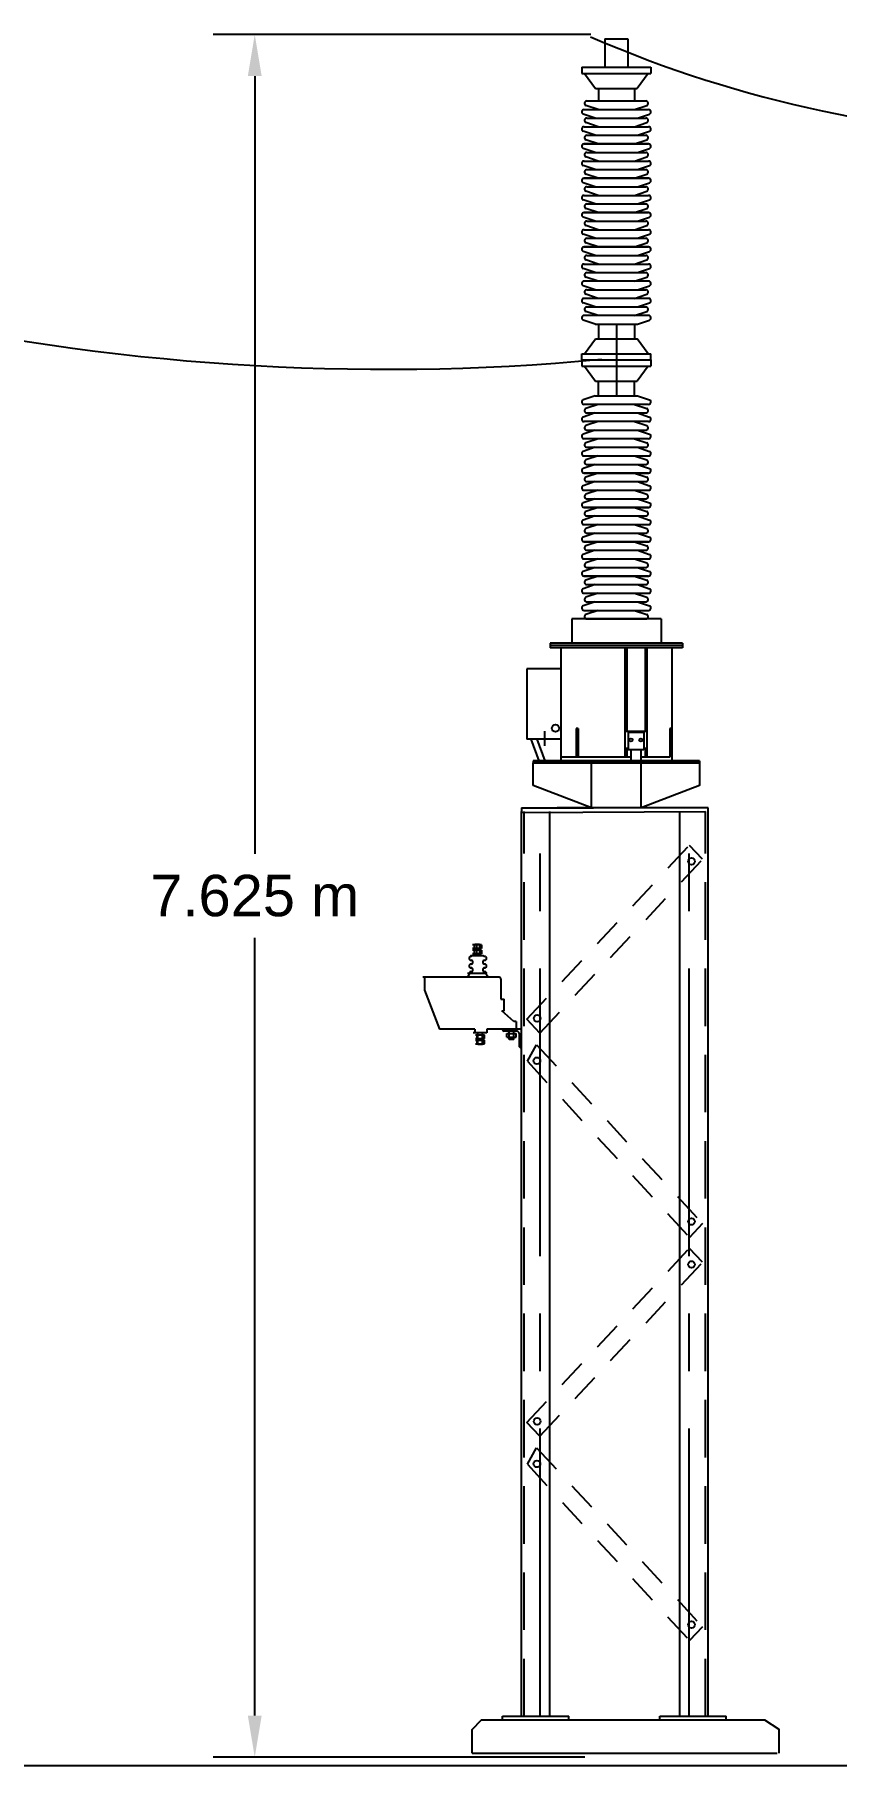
# Model space of a CAD drawing. Header units: inches. Extents: x 29.6 to 118, y -14.2 to 43.7.
# Drawn here: x 58.32 to 61.81, y 7.48 to 15.01 of the extents above; entities that cross this region are included whole.
import ezdxf

# ---------------------------------------------------------------- set-up
doc = ezdxf.new("R2010")
doc.units = ezdxf.units.IN
doc.header["$MEASUREMENT"] = 0
for name, pattern in [('CENTER', [2, 1.25, -0.25, 0.25, -0.25]), ('HIDDEN', [0.375, 0.25, -0.125]), ('HIDDEN2', [0.1875, 0.125, -0.0625]), ('HIDDENX2', [0.75, 0.5, -0.25])]:
    doc.linetypes.add(name, pattern=pattern)
for name, color, linetype in [('EST', 4, 'Continuous'), ('EXISTENTE', 7, 'Continuous'), ('HUECO', 7, 'Continuous'), ('L50X5', 1, 'Continuous'), ('L75X7', 2, 'Continuous'), ('LAM10', 2, 'Continuous'), ('MURO', 1, 'Continuous'), ('OBJ', 7, 'Continuous')]:
    doc.layers.add(name, color=color, linetype=linetype)
doc.styles.get("Standard").update_dxf_attribs({"font": 'arial.ttf'})
doc.dimstyles.get("Standard").update_dxf_attribs({"dimtxt": 0.18, "dimasz": 0.18, "dimexe": 0.18, "dimexo": 0.0625, "dimgap": 0.09, "dimtad": 0, "dimtih": 1, "dimtoh": 1, "dimdec": 4, "dimzin": 0, "dimdsep": 46, "dimtxsty": 'Standard', "dimcen": 0.09, "dimadec": 0, "dimazin": 0, "dimtfac": 1, "dimtdec": 4, "dimtofl": 0, "dimtmove": 0, "dimatfit": 3, "dimfxl": 1, "dimtolj": 1, "dimtzin": 0, "dimarcsym": 0})

# ---------------------------------------------------------------- blocks, each defined once
blk = doc.blocks.new('*X7')
at = {"color": 0}
for p, q in [((4975.5, 7405.3), (4980.5, 7410.3)), ((4975.5, 7406.2), (4979.6, 7410.3)), ((4975.5, 7407.1), (4978.7, 7410.3)), ((4975.5, 7408), (4977.8, 7410.3)), ((4975.5, 7408.8), (4976.9, 7410.3)), ((4975.5, 7409.7), (4976.1, 7410.3)), ((4976.4, 7405.3), (4981.4, 7410.3)), ((4977.2, 7405.3), (4982.2, 7410.3)), ((4978.1, 7405.3), (4983.1, 7410.3)), ((4979, 7405.3), (4984, 7410.3)), ((4979.9, 7405.3), (4984.9, 7410.3)), ((4980.8, 7405.3), (4985.8, 7410.3)), ((4981.7, 7405.3), (4986.7, 7410.3)), ((4982.5, 7405.3), (4987.5, 7410.3)), ((4983.4, 7405.3), (4988.4, 7410.3)), ((4984.3, 7405.3), (4989.3, 7410.3)), ((4985.2, 7405.3), (4990.2, 7410.3)), ((4986.1, 7405.3), (4991.1, 7410.3)), ((4987, 7405.3), (4992, 7410.3)), ((4987.9, 7405.3), (4992.9, 7410.3)), ((4988.7, 7405.3), (4993.7, 7410.3)), ((4989.6, 7405.3), (4994.6, 7410.3)), ((4990.5, 7405.3), (4995.5, 7410.3)), ((4991.4, 7405.3), (4996.4, 7410.3)), ((4992.3, 7405.3), (4997.3, 7410.3)), ((4993.2, 7405.3), (4998.2, 7410.3)), ((4994, 7405.3), (4999, 7410.3)), ((4994.9, 7405.3), (4999.9, 7410.3)), ((4995.8, 7405.3), (5000.5, 7410)), ((4996.7, 7405.3), (5000.5, 7409.1)), ((4997.6, 7405.3), (5000.5, 7408.2)), ((4998.5, 7405.3), (5000.5, 7407.3)), ((4999.3, 7405.3), (5000.5, 7406.4)), ((5000.2, 7405.3), (5000.5, 7405.6)), ((5000.5, 7407.3), (5003.5, 7410.3)), ((5000.5, 7408.2), (5002.6, 7410.3)), ((5000.5, 7409.1), (5001.7, 7410.3)), ((5000.5, 7410), (5000.8, 7410.3)), ((5000.5, 7406.4), (5004.3, 7410.3)), ((5000.5, 7405.6), (5005.2, 7410.3)), ((5001.1, 7405.3), (5006.1, 7410.3)), ((5002, 7405.3), (5007, 7410.3)), ((5002.9, 7405.3), (5007.9, 7410.3)), ((5003.8, 7405.3), (5008.8, 7410.3)), ((5004.6, 7405.3), (5009.6, 7410.3)), ((5005.5, 7405.3), (5010.5, 7410.3)), ((5006.4, 7405.3), (5011.4, 7410.3)), ((5007.3, 7405.3), (5012.3, 7410.3)), ((5008.2, 7405.3), (5013.2, 7410.3)), ((5009.1, 7405.3), (5014.1, 7410.3)), ((5009.9, 7405.3), (5014.9, 7410.3)), ((5010.8, 7405.3), (5015.8, 7410.3)), ((5011.7, 7405.3), (5016.7, 7410.3)), ((5012.6, 7405.3), (5017.6, 7410.3)), ((5013.5, 7405.3), (5018.5, 7410.3)), ((5014.4, 7405.3), (5019.4, 7410.3)), ((5015.3, 7405.3), (5020.3, 7410.3)), ((5016.1, 7405.3), (5021.1, 7410.3)), ((5017, 7405.3), (5022, 7410.3)), ((5017.9, 7405.3), (5022.9, 7410.3)), ((5018.8, 7405.3), (5023.8, 7410.3)), ((5019.7, 7405.3), (5024.7, 7410.3)), ((5020.6, 7405.3), (5025.5, 7410.2)), ((5021.4, 7405.3), (5025.5, 7409.3)), ((5022.3, 7405.3), (5025.5, 7408.5)), ((5023.2, 7405.3), (5025.5, 7407.6)), ((5024.1, 7405.3), (5025.5, 7406.7)), ((5025, 7405.3), (5025.5, 7405.8))]:
    blk.add_line(p, q, dxfattribs=at)
blk = doc.blocks.new('*X6')
at = {"color": 0}
for p, q in [((4651.5, 7405.7), (4656.1, 7410.3)), ((4651.5, 7406.6), (4655.2, 7410.3)), ((4651.5, 7407.5), (4654.3, 7410.3)), ((4651.5, 7408.3), (4653.4, 7410.3)), ((4651.5, 7409.2), (4652.6, 7410.3)), ((4651.5, 7410.1), (4651.7, 7410.3)), ((4652, 7405.3), (4657, 7410.3)), ((4652.9, 7405.3), (4657.9, 7410.3)), ((4653.7, 7405.3), (4658.7, 7410.3)), ((4654.6, 7405.3), (4659.6, 7410.3)), ((4655.5, 7405.3), (4660.5, 7410.3)), ((4656.4, 7405.3), (4661.4, 7410.3)), ((4657.3, 7405.3), (4662.3, 7410.3)), ((4658.2, 7405.3), (4663.2, 7410.3)), ((4659, 7405.3), (4664, 7410.3)), ((4659.9, 7405.3), (4664.9, 7410.3)), ((4660.8, 7405.3), (4665.8, 7410.3)), ((4661.7, 7405.3), (4666.7, 7410.3)), ((4662.6, 7405.3), (4667.6, 7410.3)), ((4663.5, 7405.3), (4668.5, 7410.3)), ((4664.4, 7405.3), (4669.4, 7410.3)), ((4665.2, 7405.3), (4670.2, 7410.3)), ((4666.1, 7405.3), (4671.1, 7410.3)), ((4667, 7405.3), (4672, 7410.3)), ((4667.9, 7405.3), (4672.9, 7410.3)), ((4668.8, 7405.3), (4673.8, 7410.3)), ((4669.7, 7405.3), (4674.7, 7410.3)), ((4670.5, 7405.3), (4675.5, 7410.3)), ((4671.4, 7405.3), (4676.4, 7410.3)), ((4672.3, 7405.3), (4676.5, 7409.5)), ((4673.2, 7405.3), (4676.5, 7408.6)), ((4674.1, 7405.3), (4676.5, 7407.7)), ((4675, 7405.3), (4676.5, 7406.8)), ((4675.8, 7405.3), (4676.5, 7405.9)), ((4676.5, 7407.7), (4679.1, 7410.3)), ((4676.5, 7408.6), (4678.2, 7410.3)), ((4676.5, 7409.5), (4677.3, 7410.3)), ((4676.5, 7406.8), (4680, 7410.3)), ((4676.5, 7405.9), (4680.8, 7410.3)), ((4676.7, 7405.3), (4681.7, 7410.3)), ((4677.6, 7405.3), (4682.6, 7410.3)), ((4678.5, 7405.3), (4683.5, 7410.3)), ((4679.4, 7405.3), (4684.4, 7410.3)), ((4680.3, 7405.3), (4685.3, 7410.3)), ((4681.1, 7405.3), (4686.1, 7410.3)), ((4682, 7405.3), (4687, 7410.3)), ((4682.9, 7405.3), (4687.9, 7410.3)), ((4683.8, 7405.3), (4688.8, 7410.3)), ((4684.7, 7405.3), (4689.7, 7410.3)), ((4685.6, 7405.3), (4690.6, 7410.3)), ((4686.4, 7405.3), (4691.4, 7410.3)), ((4687.3, 7405.3), (4692.3, 7410.3)), ((4688.2, 7405.3), (4693.2, 7410.3)), ((4689.1, 7405.3), (4694.1, 7410.3)), ((4690, 7405.3), (4695, 7410.3)), ((4690.9, 7405.3), (4695.9, 7410.3)), ((4691.8, 7405.3), (4696.8, 7410.3)), ((4692.6, 7405.3), (4697.6, 7410.3)), ((4693.5, 7405.3), (4698.5, 7410.3)), ((4694.4, 7405.3), (4699.4, 7410.3)), ((4695.3, 7405.3), (4700.3, 7410.3)), ((4696.2, 7405.3), (4701.2, 7410.3)), ((4697.1, 7405.3), (4701.5, 7409.7)), ((4697.9, 7405.3), (4701.5, 7408.8)), ((4698.8, 7405.3), (4701.5, 7408)), ((4699.7, 7405.3), (4701.5, 7407.1)), ((4700.6, 7405.3), (4701.5, 7406.2)), ((4701.5, 7405.3), (4701.5, 7405.3))]:
    blk.add_line(p, q, dxfattribs=at)
blk = doc.blocks.new('*D12')
at = {"color": 0, "lineweight": -2, "transparency": 16777216}
for p, q in [((60.7401, 15.0074), (59.0993, 15.0074)), ((59.2793, 14.8274), (59.2793, 11.4458)), ((59.2793, 7.7004), (59.2793, 11.082)), ((60.7143, 7.5204), (59.0993, 7.5204))]:
    blk.add_line(p, q, dxfattribs=at)
at = {"color": 0, "transparency": 16777216}
for points in [[(59.2493, 14.8274), (59.3093, 14.8274), (59.2793, 15.0074)], [(59.2493, 7.7004), (59.3093, 7.7004), (59.2793, 7.5204)]]:
    blk.add_solid(points, dxfattribs=at)
at = {"layer": 'Defpoints', "color": 0, "transparency": 16777216}
for p in [(60.8026, 15.0074), (59.2793, 7.5204), (60.7768, 7.5204)]:
    blk.add_point(p, dxfattribs=at)
at = {"color": 0, "transparency": 16777216, "insert": (59.2793, 11.2639), "char_height": 0.18, "attachment_point": 5}
blk.add_mtext('\\A1;7.625 m', dxfattribs=at)

msp = doc.modelspace()

# ---------------------------------------------------------------- linework, layer by layer
at = {"color": 2}
for p, q in [((60.80083, 14.98952), (60.90058, 14.98952)), ((60.80083, 14.98952), (60.80083, 14.86532)), ((60.90058, 14.98952), (60.90058, 14.86532)), ((60.7001, 14.86532), (61.00131, 14.86532)), ((60.7001, 14.86532), (60.7001, 14.83794)), ((60.7001, 14.83794), (61.00131, 14.83794)), ((60.71252, 14.83794), (60.75983, 14.77378)), ((60.98889, 14.83794), (60.94158, 14.77378)), ((61.00131, 14.86532), (61.00131, 14.83794)), ((60.75983, 14.77378), (60.94158, 14.77378)), ((60.77247, 14.77378), (60.77247, 14.71902)), ((60.92894, 14.77378), (60.92894, 14.71902)), ((60.71047, 14.68171), (60.99094, 14.68171)), ((60.72289, 14.71902), (60.97852, 14.71902)), ((60.71047, 14.6071), (60.99094, 14.6071)), ((60.72289, 14.6444), (60.97852, 14.6444)), ((60.71047, 14.53249), (60.99094, 14.53249)), ((60.99094, 14.53249), (60.71047, 14.53249)), ((60.72289, 14.56979), (60.97852, 14.56979)), ((60.71047, 14.45788), (60.99094, 14.45788)), ((60.72289, 14.49518), (60.97852, 14.49518)), ((60.71047, 14.38327), (60.99094, 14.38327)), ((60.99094, 14.38327), (60.71047, 14.38327)), ((60.72289, 14.42057), (60.97852, 14.42057)), ((60.71047, 14.30866), (60.99094, 14.30866)), ((60.72289, 14.34596), (60.97852, 14.34596)), ((60.71047, 14.23404), (60.99094, 14.23404)), ((60.99094, 14.23404), (60.71047, 14.23404)), ((60.72289, 14.27135), (60.97852, 14.27135)), ((60.71047, 14.15943), (60.99094, 14.15943)), ((60.72289, 14.19674), (60.97852, 14.19674)), ((60.71047, 14.08482), (60.99094, 14.08482)), ((60.99094, 14.08482), (60.71047, 14.08482)), ((60.72289, 14.12213), (60.97852, 14.12213)), ((60.71047, 14.01021), (60.99094, 14.01021)), ((60.72289, 14.04752), (60.97852, 14.04752)), ((60.99095, 13.9356), (60.71047, 13.9356)), ((60.72289, 13.97291), (60.97852, 13.97291)), ((60.99095, 13.86099), (60.71047, 13.86099)), ((60.72289, 13.8983), (60.97852, 13.8983)), ((60.99095, 13.78638), (60.71047, 13.78638)), ((60.72289, 13.82368), (60.97852, 13.82368)), ((60.7594, 13.74907), (60.94202, 13.74907)), ((60.77247, 13.74907), (60.77247, 13.68473)), ((60.85071, 13.74751), (60.85071, 13.43887)), ((60.92894, 13.74907), (60.92894, 13.68473)), ((60.7001, 13.62057), (61.00131, 13.62057)), ((60.7001, 13.59319), (60.7001, 13.62057)), ((60.71252, 13.62057), (60.75983, 13.68473)), ((60.75983, 13.68473), (60.94158, 13.68473)), ((60.98889, 13.62057), (60.94158, 13.68473)), ((61.00131, 13.59319), (61.00131, 13.62057)), ((60.7001, 13.59319), (61.00131, 13.59319)), ((60.7001, 13.59319), (60.7001, 13.56581)), ((60.7001, 13.56581), (61.00131, 13.56581)), ((60.71252, 13.56581), (60.75983, 13.50165)), ((60.98889, 13.56581), (60.94158, 13.50165)), ((61.00131, 13.59319), (61.00131, 13.56581)), ((60.75983, 13.50165), (60.94158, 13.50165)), ((60.77247, 13.43731), (60.77247, 13.50165)), ((60.92894, 13.43731), (60.92894, 13.50165)), ((60.99095, 13.4), (60.71047, 13.4)), ((60.7594, 13.43731), (60.94202, 13.43731)), ((60.99095, 13.32539), (60.71047, 13.32539)), ((60.72289, 13.36269), (60.97852, 13.36269)), ((60.99095, 13.25078), (60.71047, 13.25078)), ((60.72289, 13.28808), (60.97852, 13.28808)), ((60.71047, 13.17617), (60.99094, 13.17617)), ((60.72289, 13.21347), (60.97852, 13.21347)), ((60.99094, 13.10156), (60.71047, 13.10156)), ((60.71047, 13.10156), (60.99094, 13.10156)), ((60.72289, 13.13886), (60.97852, 13.13886)), ((60.71047, 13.02695), (60.99094, 13.02695)), ((60.72289, 13.06425), (60.97852, 13.06425)), ((60.99094, 12.95233), (60.71047, 12.95233)), ((60.71047, 12.95233), (60.99094, 12.95233)), ((60.72289, 12.98964), (60.97852, 12.98964)), ((60.71047, 12.87772), (60.99094, 12.87772)), ((60.72289, 12.91503), (60.97852, 12.91503)), ((60.99094, 12.80311), (60.71047, 12.80311)), ((60.71047, 12.80311), (60.99094, 12.80311)), ((60.72289, 12.84042), (60.97852, 12.84042)), ((60.71047, 12.7285), (60.99094, 12.7285)), ((60.72289, 12.76581), (60.97852, 12.76581)), ((60.99094, 12.65389), (60.71047, 12.65389)), ((60.71047, 12.65389), (60.99094, 12.65389)), ((60.72289, 12.6912), (60.97852, 12.6912)), ((60.71047, 12.57928), (60.99094, 12.57928)), ((60.72289, 12.61659), (60.97852, 12.61659)), ((60.71047, 12.50467), (60.99094, 12.50467)), ((60.72289, 12.54198), (60.97852, 12.54198)), ((61.04483, 12.46736), (60.65658, 12.46736)), ((60.65658, 12.46736), (60.65658, 12.36174)), ((60.72289, 12.46736), (60.97852, 12.46736)), ((61.04483, 12.46736), (61.04483, 12.36174)), ((61.13823, 12.36174), (60.56319, 12.36174)), ((60.56319, 12.36174), (60.56319, 12.34219)), ((61.13823, 12.35197), (60.56319, 12.35197)), ((61.13823, 12.34219), (60.56319, 12.34219)), ((60.61013, 12.34219), (60.61013, 11.85125)), ((60.88787, 12.34219), (60.88787, 11.86592)), ((60.88787, 12.34219), (60.88787, 11.86592)), ((60.89569, 12.34219), (60.89569, 11.97872)), ((60.97589, 12.34219), (60.97589, 11.97872)), ((60.98371, 12.34219), (60.98371, 11.86592)), ((61.09129, 12.34219), (61.09129, 11.99177)), ((61.13823, 12.36174), (61.13823, 12.34219)), ((60.46148, 12.25064), (60.46148, 11.94553)), ((60.61013, 12.25064), (60.46148, 12.25064)), ((60.53874, 11.98027), (60.53874, 11.91527)), ((60.67663, 11.99177), (60.67663, 11.86592)), ((60.68446, 11.99177), (60.67663, 11.99177)), ((60.68446, 11.99177), (60.68446, 11.86592)), ((60.89569, 11.99177), (60.88787, 11.99177)), ((60.98371, 11.97872), (60.88787, 11.97872)), ((60.98371, 11.99177), (60.97589, 11.99177)), ((61.09129, 11.99177), (61.08346, 11.99177)), ((61.08346, 11.99177), (61.08346, 11.86592)), ((61.09129, 11.99177), (61.09129, 11.85125)), ((60.61013, 11.94553), (60.46148, 11.94553)), ((60.51552, 11.85125), (60.48062, 11.94553)), ((60.54159, 11.85125), (60.50669, 11.94553)), ((60.61013, 11.94553), (60.61013, 11.85125)), ((60.90149, 11.9044), (60.88787, 11.9044)), ((60.89569, 11.9044), (60.89569, 11.86592)), ((60.98371, 11.9044), (60.97009, 11.9044)), ((60.97589, 11.9044), (60.97589, 11.86592)), ((60.48886, 11.85125), (60.48886, 11.84147)), ((60.91428, 11.86592), (60.61013, 11.86592)), ((61.08346, 11.86592), (60.95731, 11.86592)), ((61.21255, 11.85125), (61.21255, 11.84147)), ((60.22382, 7.53693), (61.55006, 7.53693)), ((37.43422, 7.48409), (110.10387, 7.48409))]:
    msp.add_line(p, q, dxfattribs=at)
at = {"color": 2, "linetype": 'HIDDENX2'}
for p, q in [((60.74313, 11.64588), (60.74313, 11.84147)), ((60.95828, 11.64588), (60.95828, 11.84147))]:
    msp.add_line(p, q, dxfattribs=at)
at = {"color": 2}
for centre, radius in [((60.58614, 11.99247), 0.01565), ((60.91428, 11.94156), 0.00685), ((60.95731, 11.94156), 0.00685)]:
    msp.add_circle(centre, radius, dxfattribs=at)
at = {"color": 3}
for centre, radius, start, end in [((59.84943, 23.66011), 10.10749, 239.012856, 275.321734), ((62.85354, 19.8736), 5.31465, 246.550572, 291.9555)]:
    msp.add_arc(centre, radius, start, end, dxfattribs=at)
at = {"layer": 'EST', "color": 2}
for p, q in [((60.90149, 11.97457), (60.90149, 11.898)), ((60.97009, 11.97457), (60.90149, 11.97457)), ((60.97009, 11.97457), (60.97009, 11.898)), ((60.97009, 11.898), (60.90149, 11.898)), ((60.91428, 11.898), (60.91428, 11.85125)), ((60.95731, 11.898), (60.95731, 11.85125)), ((60.70108, 11.85125), (60.70108, 11.84636)), ((60.70108, 11.84636), (60.74998, 11.84636)), ((60.74998, 11.85125), (60.74998, 11.84636)), ((61.01794, 11.85125), (61.01794, 11.84636)), ((61.06684, 11.84636), (61.01794, 11.84636)), ((61.06684, 11.85125), (61.06684, 11.84636)), ((60.27346, 11.0035), (60.21753, 11.0035)), ((60.21923, 11.00021), (60.22417, 11.0035)), ((60.26524, 11.0507), (60.22575, 11.0507)), ((60.26524, 11.03424), (60.22575, 11.03424)), ((60.26524, 11.02818), (60.22575, 11.02818)), ((60.26524, 11.01173), (60.22575, 11.01173)), ((60.23239, 11.0507), (60.23239, 11.03424)), ((60.23239, 11.02818), (60.23239, 11.01173)), ((60.25537, 11.05287), (60.23562, 11.05287)), ((60.24227, 11.05287), (60.24227, 11.0035)), ((60.25537, 11.05287), (60.25537, 11.0035)), ((60.26524, 11.0507), (60.26524, 11.03424)), ((60.26524, 11.02818), (60.26524, 11.01173)), ((60.2784, 11.00021), (60.27346, 11.0035)), ((60.34093, 10.90971), (60.0102, 10.90971)), ((60.01684, 10.90971), (60.01684, 10.85336)), ((60.28663, 10.92617), (60.20436, 10.92617)), ((60.01684, 10.85336), (60.08266, 10.68429)), ((60.34916, 10.90149), (60.34916, 10.81465)), ((60.34916, 10.81465), (60.36346, 10.81465)), ((60.4051, 10.7172), (60.35359, 10.76347)), ((60.35359, 10.76347), (60.36346, 10.76347)), ((60.36346, 10.76347), (60.36346, 10.81465)), ((60.23541, 10.68429), (60.08266, 10.68429)), ((60.23541, 10.68429), (60.23541, 10.66784)), ((60.28855, 10.68429), (60.28855, 10.66784)), ((60.38536, 10.68429), (60.28855, 10.68429)), ((60.41497, 10.7172), (60.4051, 10.7172)), ((60.41497, 10.68429), (60.4051, 10.68429)), ((60.41497, 10.7172), (60.41497, 10.68429)), ((60.28855, 10.66784), (60.22877, 10.66784)), ((60.23891, 10.65961), (60.2784, 10.65961)), ((60.23891, 10.64316), (60.2784, 10.64316)), ((60.23891, 10.6371), (60.2784, 10.6371)), ((60.23891, 10.62064), (60.2784, 10.62064)), ((60.24556, 10.64316), (60.24556, 10.65961)), ((60.24556, 10.62064), (60.24556, 10.6371)), ((60.24879, 10.61847), (60.24879, 10.66784)), ((60.24879, 10.61847), (60.26853, 10.61847)), ((60.26853, 10.61847), (60.26853, 10.66784)), ((60.2784, 10.64316), (60.2784, 10.65961)), ((60.2784, 10.62064), (60.2784, 10.6371)), ((60.37548, 10.6654), (60.41497, 10.6654)), ((60.37548, 10.64894), (60.37548, 10.6654)), ((60.37548, 10.64894), (60.41497, 10.64894)), ((60.38536, 10.63977), (60.38536, 10.67606)), ((60.4051, 10.63977), (60.38536, 10.63977)), ((60.4051, 10.63977), (60.4051, 10.67606)), ((60.41497, 10.64894), (60.41497, 10.6654))]:
    msp.add_line(p, q, dxfattribs=at)
at = {"layer": 'EST', "color": 2, "linetype": 'Continuous'}
for p, q in [((60.43796, 10.68429), (60.35569, 10.68429)), ((60.43796, 10.60202), (60.43796, 10.68429)), ((60.41492, 10.67606), (60.36391, 10.67606))]:
    msp.add_line(p, q, dxfattribs=at)
msp.add_lwpolyline([(60.43796, 10.60202, -0.4142136), (60.42973, 10.61025), (60.42973, 10.66126)], format="xyb", dxfattribs=at)
at = {"layer": 'EST', "color": 2}
for centre, radius, start, end in [((60.21923, 10.99198), 0.00823, 90, 270), ((60.2784, 10.99198), 0.00823, 270, 90), ((60.12321, 10.98805), 0.11052, 314.860952, 325.948608), ((60.21923, 10.95908), 0.00823, 90, 270), ((60.21923, 10.92617), 0.00823, 90, 180), ((60.21923, 10.97553), 0.00823, 270, 90), ((60.21923, 10.94262), 0.00823, 270, 90), ((60.2784, 10.97553), 0.00823, 90, 270), ((60.2784, 10.94262), 0.00823, 90, 270), ((60.2784, 10.95908), 0.00823, 270, 90), ((60.2784, 10.92617), 0.00823, 0, 90), ((60.37442, 10.98805), 0.11052, 214.051392, 225.139048), ((60.34093, 10.90149), 0.00823, 360, 90)]:
    msp.add_arc(centre, radius, start, end, dxfattribs=at)
at = {"layer": 'EST', "color": 2, "linetype": 'Continuous'}
for centre, radius, start, end in [((60.36391, 10.68429), 0.00823, 180, 270), ((60.41492, 10.66126), 0.01481, 26.3878, 90), ((60.41492, 10.66126), 0.01481, 0, 26.3878)]:
    msp.add_arc(centre, radius, start, end, dxfattribs=at)
at = {"layer": 'EXISTENTE', "color": 2, "linetype": 'Continuous'}
for p, q in [((60.77181, 14.68171), (60.71838, 14.69931)), ((60.9296, 14.68171), (60.98303, 14.69931)), ((60.75939, 14.6444), (60.70596, 14.662)), ((60.77181, 14.6071), (60.71838, 14.6247)), ((60.9296, 14.6071), (60.98303, 14.6247)), ((60.94202, 14.6444), (60.99545, 14.662)), ((60.75939, 14.56979), (60.70596, 14.58739)), ((60.77181, 14.53249), (60.71839, 14.55009)), ((60.9296, 14.53249), (60.98303, 14.55009)), ((60.94202, 14.56979), (60.99545, 14.58739)), ((60.75939, 14.49518), (60.70596, 14.51278)), ((60.77181, 14.45788), (60.71839, 14.47547)), ((60.9296, 14.45788), (60.98303, 14.47547)), ((60.94202, 14.49518), (60.99545, 14.51278)), ((60.75939, 14.42057), (60.70596, 14.43817)), ((60.77181, 14.38327), (60.71839, 14.40086)), ((60.9296, 14.38327), (60.98303, 14.40086)), ((60.94202, 14.42057), (60.99545, 14.43817)), ((60.75939, 14.34596), (60.70596, 14.36356)), ((60.77181, 14.30866), (60.71839, 14.32625)), ((60.9296, 14.30866), (60.98303, 14.32625)), ((60.94202, 14.34596), (60.99545, 14.36356)), ((60.75939, 14.27135), (60.70596, 14.28895)), ((60.77182, 14.23404), (60.71839, 14.25164)), ((60.9296, 14.23404), (60.98303, 14.25164)), ((60.94202, 14.27135), (60.99545, 14.28895)), ((60.7594, 14.19674), (60.70597, 14.21434)), ((60.77181, 14.15943), (60.71839, 14.17703)), ((60.9296, 14.15943), (60.98303, 14.17703)), ((60.94202, 14.19674), (60.99545, 14.21434)), ((60.75939, 14.12213), (60.70596, 14.13973)), ((60.77181, 14.08482), (60.71839, 14.10242)), ((60.9296, 14.08482), (60.98303, 14.10242)), ((60.94202, 14.12213), (60.99545, 14.13973)), ((60.75939, 14.04752), (60.70596, 14.06511)), ((60.77181, 14.01021), (60.71839, 14.02781)), ((60.9296, 14.01021), (60.98303, 14.02781)), ((60.94202, 14.04752), (60.99545, 14.06511)), ((60.75939, 13.97291), (60.70596, 13.9905)), ((60.77182, 13.9356), (60.71839, 13.9532)), ((60.9296, 13.9356), (60.98303, 13.9532)), ((60.94202, 13.97291), (60.99545, 13.9905)), ((60.7594, 13.8983), (60.70597, 13.91589)), ((60.77182, 13.86099), (60.71839, 13.87859)), ((60.9296, 13.86099), (60.98303, 13.87859)), ((60.94202, 13.8983), (60.99545, 13.91589)), ((60.7594, 13.82368), (60.70597, 13.84128)), ((60.77182, 13.78638), (60.71839, 13.80398)), ((60.9296, 13.78638), (60.98303, 13.80398)), ((60.94202, 13.82368), (60.99545, 13.84128)), ((60.7594, 13.74907), (60.70597, 13.76667)), ((60.94202, 13.74907), (60.99545, 13.76667)), ((60.7594, 13.43731), (60.70597, 13.41971)), ((60.77182, 13.4), (60.71839, 13.3824)), ((60.9296, 13.4), (60.98303, 13.3824)), ((60.94202, 13.43731), (60.99545, 13.41971)), ((60.7594, 13.36269), (60.70597, 13.3451)), ((60.77182, 13.32539), (60.71839, 13.30779)), ((60.9296, 13.32539), (60.98303, 13.30779)), ((60.94202, 13.36269), (60.99545, 13.3451)), ((60.7594, 13.28808), (60.70597, 13.27049)), ((60.77182, 13.25078), (60.71839, 13.23318)), ((60.9296, 13.25078), (60.98303, 13.23318)), ((60.94202, 13.28808), (60.99545, 13.27049)), ((60.75939, 13.21347), (60.70596, 13.19588)), ((60.77181, 13.17617), (60.71839, 13.15857)), ((60.9296, 13.17617), (60.98303, 13.15857)), ((60.94202, 13.21347), (60.99545, 13.19588)), ((60.75939, 13.13886), (60.70596, 13.12127)), ((60.77181, 13.10156), (60.71839, 13.08396)), ((60.9296, 13.10156), (60.98303, 13.08396)), ((60.94202, 13.13886), (60.99545, 13.12127)), ((60.75939, 13.06425), (60.70596, 13.04665)), ((60.77181, 13.02695), (60.71839, 13.00935)), ((60.9296, 13.02695), (60.98303, 13.00935)), ((60.94202, 13.06425), (60.99545, 13.04665)), ((60.7594, 12.98964), (60.70597, 12.97204)), ((60.77182, 12.95233), (60.71839, 12.93474)), ((60.9296, 12.95233), (60.98303, 12.93474)), ((60.94202, 12.98964), (60.99545, 12.97204)), ((60.75939, 12.91503), (60.70596, 12.89743)), ((60.77181, 12.87772), (60.71839, 12.86013)), ((60.9296, 12.87772), (60.98303, 12.86013)), ((60.94202, 12.91503), (60.99545, 12.89743)), ((60.75939, 12.84042), (60.70596, 12.82282)), ((60.77181, 12.80311), (60.71839, 12.78552)), ((60.9296, 12.80311), (60.98303, 12.78552)), ((60.94202, 12.84042), (60.99545, 12.82282)), ((60.75939, 12.76581), (60.70596, 12.74821)), ((60.77181, 12.7285), (60.71839, 12.71091)), ((60.9296, 12.7285), (60.98303, 12.71091)), ((60.94202, 12.76581), (60.99545, 12.74821)), ((60.75939, 12.6912), (60.70596, 12.6736)), ((60.77181, 12.65389), (60.71839, 12.63629)), ((60.9296, 12.65389), (60.98303, 12.63629)), ((60.94202, 12.6912), (60.99545, 12.6736)), ((60.75939, 12.61659), (60.70596, 12.59899)), ((60.77181, 12.57928), (60.71838, 12.56168)), ((60.9296, 12.57928), (60.98303, 12.56168)), ((60.94202, 12.61659), (60.99545, 12.59899)), ((60.75939, 12.54198), (60.70596, 12.52438)), ((60.77181, 12.50467), (60.71838, 12.48707)), ((60.9296, 12.50467), (60.98303, 12.48707)), ((60.94202, 12.54198), (60.99545, 12.52438))]:
    msp.add_line(p, q, dxfattribs=at)
for centre, start, end in [((60.71047, 14.67134), 90.005681, 244.239957), ((60.72289, 14.70865), 90, 244.239957), ((60.97852, 14.70865), 295.760043, 90.001806), ((60.99094, 14.67134), 295.760043, 90), ((60.71047, 14.59673), 90.005681, 244.239957), ((60.72289, 14.63403), 90, 244.239957), ((60.97852, 14.63403), 295.760043, 90.001806), ((60.99094, 14.59673), 295.760043, 90), ((60.71047, 14.52212), 90.005681, 244.239957), ((60.72289, 14.55942), 90, 244.239957), ((60.97852, 14.55942), 295.760043, 90.001806), ((60.99094, 14.52212), 295.760043, 90), ((60.71047, 14.44751), 90.005681, 244.239957), ((60.72289, 14.48481), 90, 244.239957), ((60.97852, 14.48481), 295.760043, 90.001806), ((60.99094, 14.44751), 295.760043, 90), ((60.71047, 14.3729), 90.005681, 244.239957), ((60.72289, 14.4102), 90, 244.239957), ((60.97852, 14.4102), 295.760043, 90.001806), ((60.99094, 14.3729), 295.760043, 90), ((60.71047, 14.29829), 90.005681, 244.239957), ((60.72289, 14.33559), 90, 244.239957), ((60.97852, 14.33559), 295.760043, 90.001806), ((60.99094, 14.29829), 295.760043, 90), ((60.71047, 14.22368), 90.005681, 244.239957), ((60.72289, 14.26098), 90, 244.239957), ((60.97853, 14.26098), 295.760043, 90.001806), ((60.99095, 14.22368), 295.760043, 90), ((60.71047, 14.14906), 90.005681, 244.239957), ((60.72289, 14.18637), 90, 244.239957), ((60.97852, 14.18637), 295.760043, 90.001806), ((60.99094, 14.14906), 295.760043, 90), ((60.71047, 14.07445), 90.005681, 244.239957), ((60.72289, 14.11176), 90, 244.239957), ((60.97852, 14.11176), 295.760043, 90.001806), ((60.99094, 14.07445), 295.760043, 90), ((60.71047, 13.99984), 90.005681, 244.239957), ((60.72289, 14.03715), 90, 244.239957), ((60.97852, 14.03715), 295.760043, 90.001806), ((60.99094, 13.99984), 295.760043, 90), ((60.71047, 13.92523), 90.005681, 244.239957), ((60.72289, 13.96254), 90, 244.239957), ((60.97853, 13.96254), 295.760043, 90.001806), ((60.99095, 13.92523), 295.760043, 90), ((60.71047, 13.85062), 90.005681, 244.239957), ((60.72289, 13.88793), 90, 244.239957), ((60.97853, 13.88793), 295.760043, 90.001806), ((60.99095, 13.85062), 295.760043, 90), ((60.71047, 13.77601), 90.005681, 244.239957), ((60.72289, 13.81332), 90, 244.239957), ((60.97853, 13.81332), 295.760043, 90.001806), ((60.99095, 13.77601), 295.760043, 90), ((60.71047, 13.41037), 115.760043, 269.994319), ((60.99095, 13.41037), 270, 64.239957), ((60.71047, 13.33576), 115.760043, 269.994319), ((60.72289, 13.37306), 115.760043, 270), ((60.97853, 13.37306), 269.998194, 64.239957), ((60.99095, 13.33576), 270, 64.239957), ((60.71047, 13.26115), 115.760043, 269.994319), ((60.72289, 13.29845), 115.760043, 270), ((60.97853, 13.29845), 269.998194, 64.239957), ((60.99095, 13.26115), 270, 64.239957), ((60.71047, 13.18654), 115.760043, 269.994319), ((60.72289, 13.22384), 115.760043, 270), ((60.97853, 13.22384), 269.998194, 64.239957), ((60.99094, 13.18654), 270, 64.239957), ((60.71047, 13.11193), 115.760043, 269.994319), ((60.72289, 13.14923), 115.760043, 270), ((60.97852, 13.14923), 269.998194, 64.239957), ((60.99094, 13.11193), 270, 64.239957), ((60.71047, 13.03732), 115.760043, 269.994319), ((60.72289, 13.07462), 115.760043, 270), ((60.97852, 13.07462), 269.998194, 64.239957), ((60.99094, 13.03732), 270, 64.239957), ((60.71047, 12.9627), 115.760043, 269.994319), ((60.72289, 13.00001), 115.760043, 270), ((60.97852, 13.00001), 269.998194, 64.239957), ((60.99095, 12.9627), 270, 64.239957), ((60.71047, 12.88809), 115.760043, 269.994319), ((60.72289, 12.9254), 115.760043, 270), ((60.97853, 12.9254), 269.998194, 64.239957), ((60.99094, 12.88809), 270, 64.239957), ((60.71047, 12.81348), 115.760043, 269.994319), ((60.72289, 12.85079), 115.760043, 270), ((60.97852, 12.85079), 269.998194, 64.239957), ((60.99094, 12.81348), 270, 64.239957), ((60.71047, 12.73887), 115.760043, 269.994319), ((60.72289, 12.77618), 115.760043, 270), ((60.97852, 12.77618), 269.998194, 64.239957), ((60.99094, 12.73887), 270, 64.239957), ((60.71047, 12.66426), 115.760043, 269.994319), ((60.72289, 12.70157), 115.760043, 270), ((60.97852, 12.70157), 269.998194, 64.239957), ((60.99094, 12.66426), 270, 64.239957), ((60.71047, 12.58965), 115.760043, 269.994319), ((60.72289, 12.62696), 115.760043, 270), ((60.97852, 12.62696), 269.998194, 64.239957), ((60.99094, 12.58965), 270, 64.239957), ((60.71047, 12.51504), 115.760043, 269.994319), ((60.72289, 12.55234), 115.760043, 270), ((60.97852, 12.55234), 269.998194, 64.239957), ((60.99094, 12.51504), 270, 64.239957), ((60.72289, 12.47773), 115.760043, 270), ((60.97852, 12.47773), 269.998194, 64.239957)]:
    msp.add_arc(centre, 0.01037, start, end, dxfattribs=at)
at = {"layer": 'HUECO', "color": 2}
for centre in [(61.17736, 11.41379), (60.5067, 10.73145), (60.50542, 10.54685), (61.17736, 9.84814), (61.17736, 9.66171), (60.5067, 8.97936), (60.50542, 8.79476), (61.17736, 8.09605)]:
    msp.add_circle(centre, 0.01481, dxfattribs=at)
at = {"layer": 'L50X5', "color": 2, "linetype": 'HIDDEN2'}
for p, q in [((60.46208, 10.72709), (61.16721, 11.48288)), ((61.22536, 11.42307), (61.16887, 11.48288)), ((60.51857, 10.66728), (61.22536, 11.42307)), ((60.51857, 10.66728), (60.46208, 10.72709)), ((60.46429, 10.5449), (60.50425, 10.61682)), ((60.50425, 10.61682), (61.22536, 9.83887)), ((60.46429, 10.5449), (61.16887, 9.77906)), ((61.22536, 9.83887), (61.16887, 9.77906)), ((60.46208, 8.975), (61.16721, 9.73079)), ((61.22536, 9.67098), (61.16887, 9.73079)), ((60.51857, 8.91519), (61.22536, 9.67098)), ((60.51857, 8.91519), (60.46208, 8.975)), ((60.46429, 8.79282), (60.50425, 8.86473)), ((60.50425, 8.86473), (61.22536, 8.08678)), ((60.46429, 8.79282), (61.16887, 8.02697)), ((61.22536, 8.08678), (61.16887, 8.02697))]:
    msp.add_line(p, q, dxfattribs=at)
at = {"layer": 'L75X7', "color": 2}
for p, q in [((60.43796, 7.69786), (60.43796, 11.63041)), ((60.56136, 7.69786), (60.56136, 11.63041)), ((61.12607, 7.69786), (61.12607, 11.63041)), ((61.24948, 7.69786), (61.24948, 11.64686))]:
    msp.add_line(p, q, dxfattribs=at)
at = {"layer": 'L75X7', "color": 2, "linetype": 'HIDDEN'}
for p, q in [((60.44948, 7.69786), (60.44948, 11.63041)), ((61.23796, 7.69786), (61.23796, 11.63041))]:
    msp.add_line(p, q, dxfattribs=at)
at = {"layer": 'L75X7', "color": 2, "linetype": 'CENTER'}
for p, q in [((60.52023, 7.69786), (60.52023, 11.63041)), ((61.16721, 7.69786), (61.16721, 11.63041))]:
    msp.add_line(p, q, dxfattribs=at)
at = {"layer": 'LAM10', "color": 2}
for p, q in [((61.21255, 11.85125), (60.48886, 11.85125)), ((61.21255, 11.84147), (60.48886, 11.84147)), ((60.43908, 11.64686), (60.43796, 11.62588)), ((60.43796, 11.62588), (61.23796, 11.63041)), ((61.24948, 11.64686), (60.5937, 11.64686)), ((60.26496, 7.6814), (60.55291, 7.6814)), ((60.35559, 7.6814), (60.35559, 7.69786)), ((60.35569, 7.69786), (60.64364, 7.69786)), ((60.64364, 7.6814), (60.64364, 7.69786)), ((60.94945, 7.6814), (61.23739, 7.6814)), ((61.04006, 7.6814), (61.04006, 7.69786)), ((61.04017, 7.69786), (61.32812, 7.69786)), ((61.32796, 7.6814), (61.32796, 7.69786))]:
    msp.add_line(p, q, dxfattribs=at)
msp.add_lwpolyline([(60.48886, 11.74368), (60.48886, 11.84147), (61.21255, 11.84147), (61.21255, 11.74368), (60.95828, 11.64588), (60.74313, 11.64588)], close=True, dxfattribs=at)
at = {"layer": 'MURO', "color": 2}
msp.add_lwpolyline([(60.22382, 7.53693), (60.22382, 7.64027), (60.26496, 7.6814), (61.49401, 7.6814), (61.5568, 7.64104), (61.55708, 7.53693)], dxfattribs=at)
at = {"layer": 'OBJ', "color": 2}
msp.add_line((60.43908, 11.64686), (60.75082, 11.64686), dxfattribs=at)

# ---------------------------------------------------------------- block references
at = {"layer": 'EST', "color": 2, "xscale": -0.000977958229535513, "yscale": 0.000977958229535513, "zscale": 0.000977958229535513}
for name in ['*X7', '*X6']:
    msp.add_blockref(name, (65.61581, 4.60431), dxfattribs=at)

# ---------------------------------------------------------------- dimensions: what is measured, and where the dimension line sits
dim = msp.add_linear_dim(base=(59.27931, 7.5204), p1=(60.80264, 15.00744), p2=(60.77682, 7.5204), angle=90, text='7.625 m', dimstyle='Standard')
dim.commit()
dim.dimension.update_dxf_attribs({"geometry": '*D12', "text_midpoint": (59.27931, 11.26392)})

doc.saveas('drawing.dxf')
